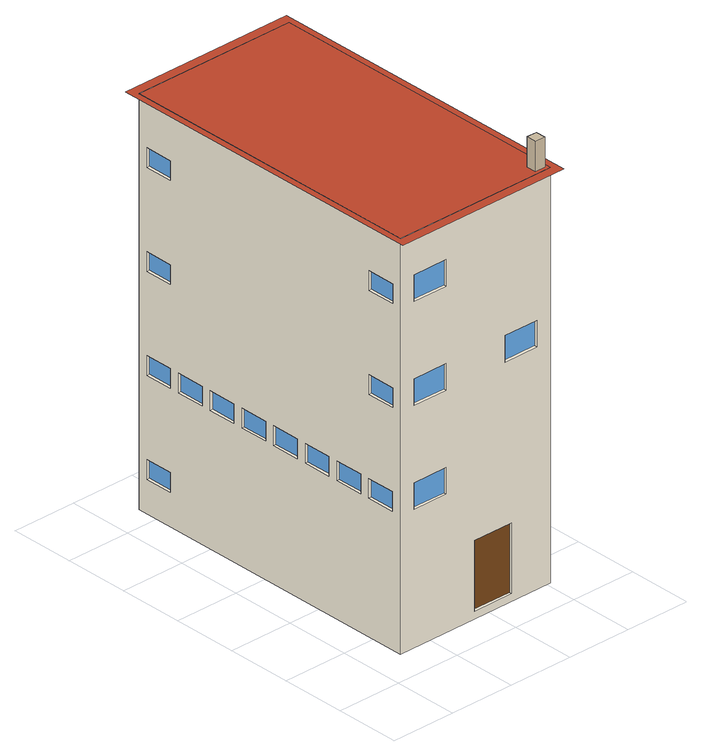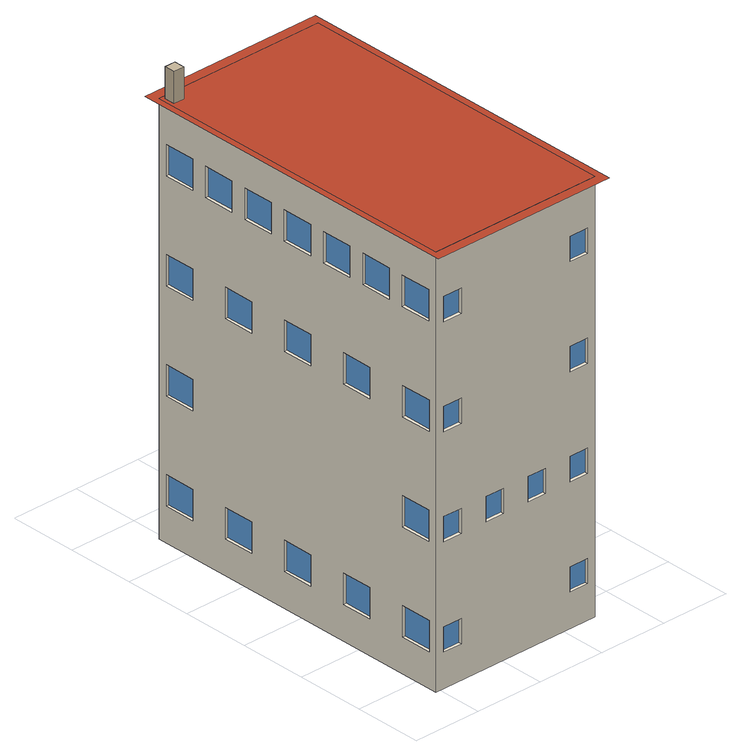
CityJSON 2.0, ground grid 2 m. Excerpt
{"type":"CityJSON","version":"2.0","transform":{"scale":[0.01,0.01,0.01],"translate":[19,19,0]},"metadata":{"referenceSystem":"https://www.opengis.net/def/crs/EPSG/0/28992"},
"CityObjects":{
"building1":{"type":"Building","attributes":{"roofType":"Flat","yearOfConstruction":1975,"function":"Industrial","storeysAboveGround":4},"children":["building1-1"],"geometry":[{"type":"MultiSurface","lod":"3","boundaries":[[[0,1,2,3]],[[4,5,6,7],[8,9,10,11]],[[2,4,7,3],[12,13,14,15],[16,17,18,19],[20,21,22,23],[24,25,26,27],[28,29,30,31]],[[32,33,12,15]],[[14,34,32,15]],[[35,34,14,13]],[[12,33,35,13]],[[36,37,16,19]],[[18,38,36,19]],[[39,38,18,17]],[[16,37,39,17]],[[40,41,20,23]],[[22,42,40,23]],[[43,42,22,21]],[[20,41,43,21]],[[44,45,24,27]],[[26,46,44,27]],[[47,46,26,25]],[[24,45,47,25]],[[48,49,28,31]],[[30,50,48,31]],[[51,50,30,29]],[[28,49,51,29]],[[34,35,33,32]],[[38,39,37,36]],[[42,43,41,40]],[[46,47,45,44]],[[50,51,49,48]],[[1,5,4,2],[52,53,54,55],[56,57,58,59],[60,61,62,63],[64,65,66,67],[68,69,70,71],[72,73,74,75],[76,77,78,79],[80,81,82,83],[84,85,86,87],[88,89,90,91],[92,93,94,95],[96,97,98,99],[100,101,102,103],[104,105,106,107],[108,109,110,111],[112,113,114,115],[116,117,118,119],[120,121,122,123],[124,125,126,127]],[[128,129,52,55]],[[54,130,128,55]],[[131,130,54,53]],[[52,129,131,53]],[[132,133,56,59]],[[58,134,132,59]],[[135,134,58,57]],[[56,133,135,57]],[[136,137,60,63]],[[62,138,136,63]],[[139,138,62,61]],[[60,137,139,61]],[[140,141,64,67]],[[66,142,140,67]],[[143,142,66,65]],[[64,141,143,65]],[[144,145,68,71]],[[70,146,144,71]],[[147,146,70,69]],[[68,145,147,69]],[[148,149,72,75]],[[74,150,148,75]],[[151,150,74,73]],[[72,149,151,73]],[[152,153,76,79]],[[78,154,152,79]],[[155,154,78,77]],[[76,153,155,77]],[[156,157,80,83]],[[82,158,156,83]],[[159,158,82,81]],[[80,157,159,81]],[[160,161,84,87]],[[86,162,160,87]],[[163,162,86,85]],[[84,161,163,85]],[[164,165,88,91]],[[90,166,164,91]],[[167,166,90,89]],[[88,165,167,89]],[[168,169,92,95]],[[94,170,168,95]],[[171,170,94,93]],[[92,169,171,93]],[[172,173,96,99]],[[98,174,172,99]],[[175,174,98,97]],[[96,173,175,97]],[[176,177,100,103]],[[102,178,176,103]],[[179,178,102,101]],[[100,177,179,101]],[[180,181,104,107]],[[106,182,180,107]],[[183,182,106,105]],[[104,181,183,105]],[[184,185,108,111]],[[110,186,184,111]],[[187,186,110,109]],[[108,185,187,109]],[[188,189,112,115]],[[114,190,188,115]],[[191,190,114,113]],[[112,189,191,113]],[[192,193,116,119]],[[118,194,192,119]],[[195,194,118,117]],[[116,193,195,117]],[[196,197,120,123]],[[122,198,196,123]],[[199,198,122,121]],[[120,197,199,121]],[[200,201,124,127]],[[126,202,200,127]],[[203,202,126,125]],[[124,201,203,125]],[[130,131,129,128]],[[134,135,133,132]],[[138,139,137,136]],[[142,143,141,140]],[[146,147,145,144]],[[150,151,149,148]],[[154,155,153,152]],[[158,159,157,156]],[[162,163,161,160]],[[166,167,165,164]],[[170,171,169,168]],[[174,175,173,172]],[[178,179,177,176]],[[182,183,181,180]],[[186,187,185,184]],[[190,191,189,188]],[[194,195,193,192]],[[198,199,197,196]],[[202,203,201,200]],[[0,6,5,1],[204,205,206,207],[208,209,210,211],[212,213,214,215],[216,217,218,219],[220,221,222,223],[224,225,226,227],[228,229,230,231],[232,233,234,235],[236,237,238,239],[240,241,242,243]],[[244,245,204,207]],[[206,246,244,207]],[[247,246,206,205]],[[204,245,247,205]],[[248,249,208,211]],[[210,250,248,211]],[[251,250,210,209]],[[208,249,251,209]],[[252,253,212,215]],[[214,254,252,215]],[[255,254,214,213]],[[212,253,255,213]],[[256,257,216,219]],[[218,258,256,219]],[[259,258,218,217]],[[216,257,259,217]],[[260,261,220,223]],[[222,262,260,223]],[[263,262,222,221]],[[220,261,263,221]],[[264,265,224,227]],[[226,266,264,227]],[[267,266,226,225]],[[224,265,267,225]],[[268,269,228,231]],[[230,270,268,231]],[[271,270,230,229]],[[228,269,271,229]],[[272,273,232,235]],[[234,274,272,235]],[[275,274,234,233]],[[232,273,275,233]],[[276,277,236,239]],[[238,278,276,239]],[[279,278,238,237]],[[236,277,279,237]],[[280,281,240,243]],[[242,282,280,243]],[[283,282,242,241]],[[240,281,283,241]],[[246,247,245,244]],[[250,251,249,248]],[[254,255,253,252]],[[258,259,257,256]],[[262,263,261,260]],[[266,267,265,264]],[[270,271,269,268]],[[274,275,273,272]],[[278,279,277,276]],[[282,283,281,280]],[[3,7,6,0],[284,285,286,287],[288,289,290,291],[292,293,294,295],[296,297,298,299],[300,301,302,303],[304,305,306,307],[308,309,310,311],[312,313,314,315],[316,317,318,319],[320,321,322,323],[324,325,326,327],[328,329,330,331],[332,333,334,335]],[[336,337,284,287]],[[286,338,336,287]],[[339,338,286,285]],[[284,337,339,285]],[[340,341,288,291]],[[290,342,340,291]],[[343,342,290,289]],[[288,341,343,289]],[[344,345,292,295]],[[294,346,344,295]],[[347,346,294,293]],[[292,345,347,293]],[[348,349,296,299]],[[298,350,348,299]],[[351,350,298,297]],[[296,349,351,297]],[[352,353,300,303]],[[302,354,352,303]],[[355,354,302,301]],[[300,353,355,301]],[[356,357,304,307]],[[306,358,356,307]],[[359,358,306,305]],[[304,357,359,305]],[[360,361,308,311]],[[310,362,360,311]],[[363,362,310,309]],[[308,361,363,309]],[[364,365,312,315]],[[314,366,364,315]],[[367,366,314,313]],[[312,365,367,313]],[[368,369,316,319]],[[318,370,368,319]],[[371,370,318,317]],[[316,369,371,317]],[[372,373,320,323]],[[322,374,372,323]],[[375,374,322,321]],[[320,373,375,321]],[[376,377,324,327]],[[326,378,376,327]],[[379,378,326,325]],[[324,377,379,325]],[[380,381,328,331]],[[330,382,380,331]],[[383,382,330,329]],[[328,381,383,329]],[[384,385,332,335]],[[334,386,384,335]],[[387,386,334,333]],[[332,385,387,333]],[[338,339,337,336]],[[342,343,341,340]],[[346,347,345,344]],[[350,351,349,348]],[[354,355,353,352]],[[358,359,357,356]],[[362,363,361,360]],[[366,367,365,364]],[[370,371,369,368]],[[374,375,373,372]],[[378,379,377,376]],[[382,383,381,380]],[[386,387,385,384]],[[388,389,390,391],[6,5,4,7]]],"semantics":{"surfaces":[{"type":"GroundSurface"},{"type":"RoofSurface"},{"type":"WallSurface"},{"type":"Door"},{"type":"Window"}],"values":[0,1,2,2,2,2,2,2,2,2,2,2,2,2,2,2,2,2,2,2,2,2,2,3,4,4,4,4,2,2,2,2,2,2,2,2,2,2,2,2,2,2,2,2,2,2,2,2,2,2,2,2,2,2,2,2,2,2,2,2,2,2,2,2,2,2,2,2,2,2,2,2,2,2,2,2,2,2,2,2,2,2,2,2,2,2,2,2,2,2,2,2,2,2,2,2,2,2,2,2,2,2,2,2,2,4,4,4,4,4,4,4,4,4,4,4,4,4,4,4,4,4,4,4,2,2,2,2,2,2,2,2,2,2,2,2,2,2,2,2,2,2,2,2,2,2,2,2,2,2,2,2,2,2,2,2,2,2,2,2,2,2,2,2,2,4,4,4,4,4,4,4,4,4,4,2,2,2,2,2,2,2,2,2,2,2,2,2,2,2,2,2,2,2,2,2,2,2,2,2,2,2,2,2,2,2,2,2,2,2,2,2,2,2,2,2,2,2,2,2,2,2,2,2,2,2,2,2,4,4,4,4,4,4,4,4,4,4,4,4,4,1]}}]},
"building1-1":{"type":"BuildingInstallation","parents":["building1"],"geometry":[{"type":"MultiSurface","lod":"3","boundaries":[[[10,392,393,11]],[[394,395,9,8]],[[393,394,8,11]],[[10,9,395,392]],[[392,395,394,393]],[[10,9,8,11]]]}]}
},
"vertices":[
[100,1066,0],[613,1066,0],[613,100,0],[100,100,0],[613,100,1216],[613,1066,1216],[100,1066,1216],[100,100,1216],[571,142,1216],[603,142,1216],[603,110,1216],[571,110,1216],[352,100,230],[480,100,230],[480,100,23],[352,100,23],[146,100,483],[256,100,483],[256,100,405],[146,100,405],[146,100,787],[256,100,787],[256,100,709],[146,100,709],[457,100,787],[567,100,787],[567,100,709],[457,100,709],[146,100,1091],[256,100,1091],[256,100,1013],[146,100,1013],[352,109,23],[352,109,230],[480,109,23],[480,109,230],[146,109,405],[146,109,483],[256,109,405],[256,109,483],[146,109,709],[146,109,787],[256,109,709],[256,109,787],[457,109,709],[457,109,787],[567,109,709],[567,109,787],[146,109,1013],[146,109,1091],[256,109,1013],[256,109,1091],[613,125,188],[613,218,188],[613,218,101],[613,125,101],[613,331,188],[613,424,188],[613,424,101],[613,331,101],[613,537,188],[613,630,188],[613,630,101],[613,537,101],[613,743,188],[613,836,188],[613,836,101],[613,743,101],[613,949,188],[613,1042,188],[613,1042,101],[613,949,101],[613,125,492],[613,218,492],[613,218,405],[613,125,405],[613,948,492],[613,1041,492],[613,1041,405],[613,948,405],[613,125,796],[613,218,796],[613,218,709],[613,125,709],[613,331,796],[613,424,796],[613,424,709],[613,331,709],[613,537,796],[613,630,796],[613,630,709],[613,537,709],[613,743,796],[613,836,796],[613,836,709],[613,743,709],[613,949,796],[613,1042,796],[613,1042,709],[613,949,709],[613,125,1100],[613,218,1100],[613,218,1013],[613,125,1013],[613,262,1100],[613,355,1100],[613,355,1013],[613,262,1013],[613,399,1100],[613,492,1100],[613,492,1013],[613,399,1013],[613,536,1100],[613,629,1100],[613,629,1013],[613,536,1013],[613,673,1100],[613,766,1100],[613,766,1013],[613,673,1013],[613,810,1100],[613,903,1100],[613,903,1013],[613,810,1013],[613,947,1100],[613,1040,1100],[613,1040,1013],[613,947,1013],[604,125,101],[604,125,188],[604,218,101],[604,218,188],[604,331,101],[604,331,188],[604,424,101],[604,424,188],[604,537,101],[604,537,188],[604,630,101],[604,630,188],[604,743,101],[604,743,188],[604,836,101],[604,836,188],[604,949,101],[604,949,188],[604,1042,101],[604,1042,188],[604,125,405],[604,125,492],[604,218,405],[604,218,492],[604,948,405],[604,948,492],[604,1041,405],[604,1041,492],[604,125,709],[604,125,796],[604,218,709],[604,218,796],[604,331,709],[604,331,796],[604,424,709],[604,424,796],[604,537,709],[604,537,796],[604,630,709],[604,630,796],[604,743,709],[604,743,796],[604,836,709],[604,836,796],[604,949,709],[604,949,796],[604,1042,709],[604,1042,796],[604,125,1013],[604,125,1100],[604,218,1013],[604,218,1100],[604,262,1013],[604,262,1100],[604,355,1013],[604,355,1100],[604,399,1013],[604,399,1100],[604,492,1013],[604,492,1100],[604,536,1013],[604,536,1100],[604,629,1013],[604,629,1100],[604,673,1013],[604,673,1100],[604,766,1013],[604,766,1100],[604,810,1013],[604,810,1100],[604,903,1013],[604,903,1100],[604,947,1013],[604,947,1100],[604,1040,1013],[604,1040,1100],[589,1066,171],[532,1066,171],[532,1066,101],[589,1066,101],[181,1066,171],[124,1066,171],[124,1066,101],[181,1066,101],[589,1066,475],[532,1066,475],[532,1066,405],[589,1066,405],[453,1066,475],[396,1066,475],[396,1066,405],[453,1066,405],[317,1066,475],[260,1066,475],[260,1066,405],[317,1066,405],[181,1066,475],[124,1066,475],[124,1066,405],[181,1066,405],[589,1066,779],[532,1066,779],[532,1066,709],[589,1066,709],[181,1066,779],[124,1066,779],[124,1066,709],[181,1066,709],[589,1066,1083],[532,1066,1083],[532,1066,1013],[589,1066,1013],[181,1066,1083],[124,1066,1083],[124,1066,1013],[181,1066,1013],[589,1057,101],[589,1057,171],[532,1057,101],[532,1057,171],[181,1057,101],[181,1057,171],[124,1057,101],[124,1057,171],[589,1057,405],[589,1057,475],[532,1057,405],[532,1057,475],[453,1057,405],[453,1057,475],[396,1057,405],[396,1057,475],[317,1057,405],[317,1057,475],[260,1057,405],[260,1057,475],[181,1057,405],[181,1057,475],[124,1057,405],[124,1057,475],[589,1057,709],[589,1057,779],[532,1057,709],[532,1057,779],[181,1057,709],[181,1057,779],[124,1057,709],[124,1057,779],[589,1057,1013],[589,1057,1083],[532,1057,1013],[532,1057,1083],[181,1057,1013],[181,1057,1083],[124,1057,1013],[124,1057,1083],[100,1037,159],[100,949,159],[100,949,101],[100,1037,101],[100,1037,463],[100,949,463],[100,949,405],[100,1037,405],[100,920,463],[100,832,463],[100,832,405],[100,920,405],[100,803,463],[100,715,463],[100,715,405],[100,803,405],[100,686,463],[100,598,463],[100,598,405],[100,686,405],[100,569,463],[100,481,463],[100,481,405],[100,569,405],[100,452,463],[100,364,463],[100,364,405],[100,452,405],[100,335,463],[100,247,463],[100,247,405],[100,335,405],[100,218,463],[100,130,463],[100,130,405],[100,218,405],[100,1037,767],[100,949,767],[100,949,709],[100,1037,709],[100,217,767],[100,129,767],[100,129,709],[100,217,709],[100,1037,1071],[100,949,1071],[100,949,1013],[100,1037,1013],[100,217,1071],[100,129,1071],[100,129,1013],[100,217,1013],[109,1037,101],[109,1037,159],[109,949,101],[109,949,159],[109,1037,405],[109,1037,463],[109,949,405],[109,949,463],[109,920,405],[109,920,463],[109,832,405],[109,832,463],[109,803,405],[109,803,463],[109,715,405],[109,715,463],[109,686,405],[109,686,463],[109,598,405],[109,598,463],[109,569,405],[109,569,463],[109,481,405],[109,481,463],[109,452,405],[109,452,463],[109,364,405],[109,364,463],[109,335,405],[109,335,463],[109,247,405],[109,247,463],[109,218,405],[109,218,463],[109,130,405],[109,130,463],[109,1037,709],[109,1037,767],[109,949,709],[109,949,767],[109,217,709],[109,217,767],[109,129,709],[109,129,767],[109,1037,1013],[109,1037,1071],[109,949,1013],[109,949,1071],[109,217,1013],[109,217,1071],[109,129,1013],[109,129,1071],[632,71,1216],[632,1095,1216],[81,1095,1216],[81,71,1216],
[603,110,1304],[571,110,1304],[571,142,1304],[603,142,1304]
]}
